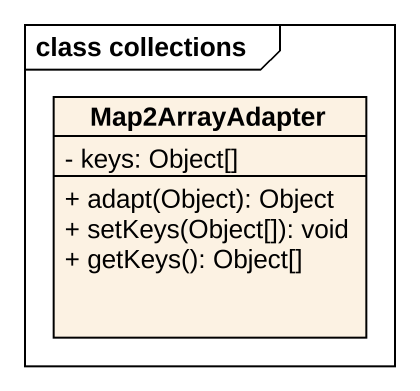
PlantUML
@startuml
mainframe class collections
hide circle
hide empty members
skinparam classAttributeIconSize 0
class Map2ArrayAdapter {
  - keys: Object[]
  + adapt(Object): Object
  + setKeys(Object[]): void
  + getKeys(): Object[]
}
@enduml
